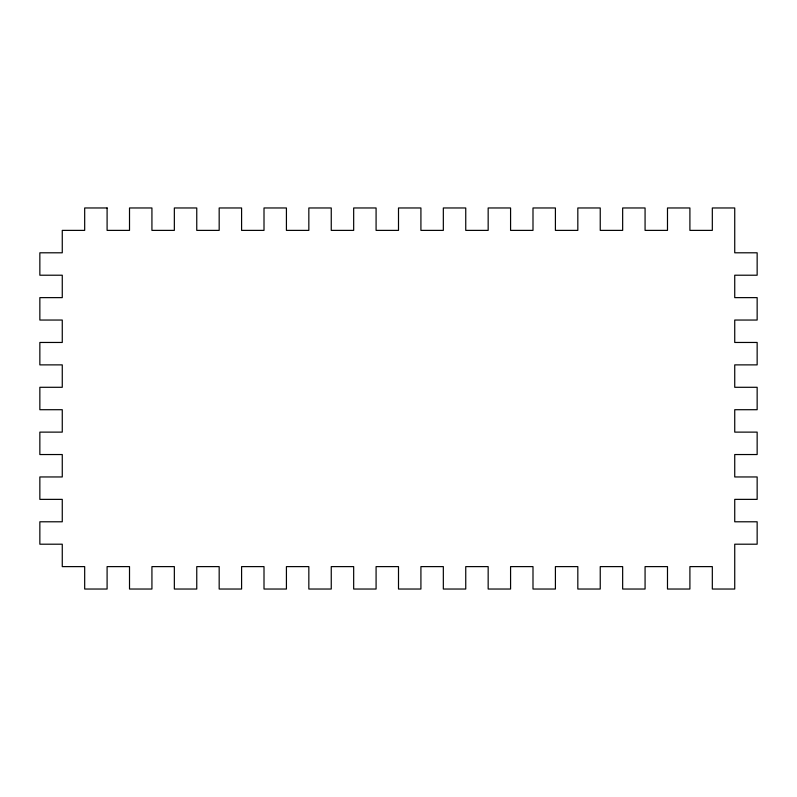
<?xml version="1.0" encoding="UTF-8"?>
<svg xmlns="http://www.w3.org/2000/svg" width="797" height="797" viewBox="0 0 797 797"><rect width="100%" height="100%" fill="white"/><g stroke="black" fill="none" stroke-linecap="round" stroke-linejoin="round"><path stroke-width="1.2" d="M107.097 207.967L84.681 207.967L84.681 230.383L62.266 230.383L62.266 252.798L39.85 252.798L39.85 275.214L62.266 275.214L62.266 297.63L39.85 297.63L39.85 320.045L62.266 320.045L62.266 342.461L39.85 342.461L39.85 364.877L62.266 364.877L62.266 387.292L39.85 387.292L39.85 409.708L62.266 409.708L62.266 432.123L39.85 432.123L39.85 454.539L62.266 454.539L62.266 476.955L39.85 476.955L39.85 499.37L62.266 499.37L62.266 521.786L39.85 521.786L39.85 544.202L62.266 544.202L62.266 566.617L84.681 566.617L84.681 589.033L107.097 589.033L107.097 566.617L129.512 566.617L129.512 589.033L151.928 589.033L151.928 566.617L174.344 566.617L174.344 589.033L196.759 589.033L196.759 566.617L219.175 566.617L219.175 589.033L241.591 589.033L241.591 566.617L264.006 566.617L264.006 589.033L286.422 589.033L286.422 566.617L308.837 566.617L308.837 589.033L331.253 589.033L331.253 566.617L353.669 566.617L353.669 589.033L376.084 589.033L376.084 566.617L398.5 566.617L398.5 589.033L420.916 589.033L420.916 566.617L443.331 566.617L443.331 589.033L465.747 589.033L465.747 566.617L488.162 566.617L488.162 589.033L510.578 589.033L510.578 566.617L532.994 566.617L532.994 589.033L555.409 589.033L555.409 566.617L577.825 566.617L577.825 589.033L600.241 589.033L600.241 566.617L622.656 566.617L622.656 589.033L645.072 589.033L645.072 566.617L667.487 566.617L667.487 589.033L689.903 589.033L689.903 566.617L712.319 566.617L712.319 589.033L734.734 589.033L734.734 544.202L757.15 544.202L757.15 521.786L734.734 521.786L734.734 499.37L757.15 499.37L757.15 476.955L734.734 476.955L734.734 454.539L757.15 454.539L757.15 432.123L734.734 432.123L734.734 409.708L757.15 409.708L757.15 387.292L734.734 387.292L734.734 364.877L757.15 364.877L757.15 342.461L734.734 342.461L734.734 320.045L757.15 320.045L757.15 297.63L734.734 297.63L734.734 275.214L757.15 275.214L757.15 252.798L734.734 252.798L734.734 207.967L712.319 207.967L712.319 230.383L689.903 230.383L689.903 207.967L667.487 207.967L667.487 230.383L645.072 230.383L645.072 207.967L622.656 207.967L622.656 230.383L600.241 230.383L600.241 207.967L577.825 207.967L577.825 230.383L555.409 230.383L555.409 207.967L532.994 207.967L532.994 230.383L510.578 230.383L510.578 207.967L488.162 207.967L488.162 230.383L465.747 230.383L465.747 207.967L443.331 207.967L443.331 230.383L420.916 230.383L420.916 207.967L398.5 207.967L398.5 230.383L376.084 230.383L376.084 207.967L353.669 207.967L353.669 230.383L331.253 230.383L331.253 207.967L308.837 207.967L308.837 230.383L286.422 230.383L286.422 207.967L264.006 207.967L264.006 230.383L241.591 230.383L241.591 207.967L219.175 207.967L219.175 230.383L196.759 230.383L196.759 207.967L174.344 207.967L174.344 230.383L151.928 230.383L151.928 207.967L129.512 207.967L129.512 230.383L107.097 230.383L107.097 207.967"/></g></svg>
